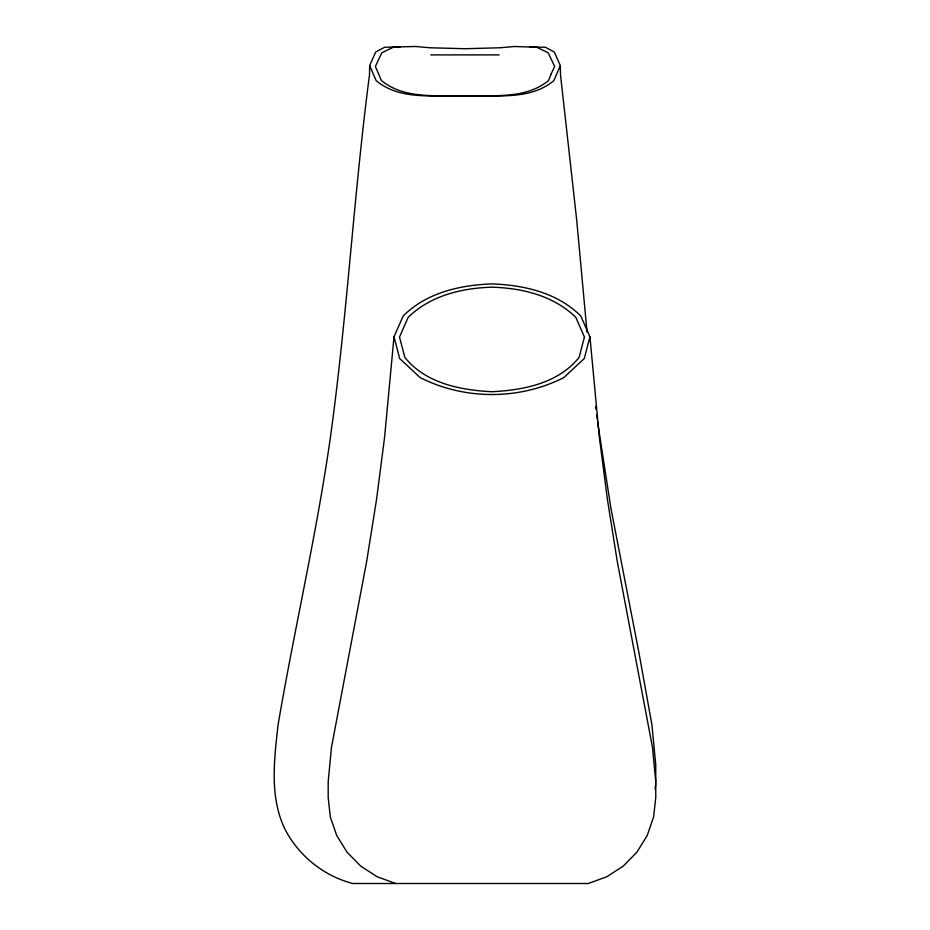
<?xml version="1.0" encoding="UTF-8"?>
<svg xmlns="http://www.w3.org/2000/svg" width="930" height="930" viewBox="0 0 930 930"><rect width="100%" height="100%" fill="white"/><g stroke="black" fill="none" stroke-linecap="round" stroke-linejoin="round"><path stroke-width="1.4" d="M400.365 46.93L384.625 47.244L375.697 52.01L369.663 65.612L369.489 74.923C353.749 195.033 347.157 316.13 330.569 436.124C316.909 533.123 294.438 628.552 278.035 725.075C274.338 759.089 269.456 795.394 284.208 827.642C297.763 855.112 323.094 875.758 352.726 883.5L588.365 883.5L606.744 876.769L623.193 866.156L636.899 852.182L647.199 835.547L653.592 817.04L655.755 797.591L655.755 764.948L651.965 725.075L638.968 652.837L610.929 508.361L597.595 421.953M655.755 781.712L652.5 747.476L617.264 561.406L607.395 499.375L599.373 437.356L589.934 336.8L580.739 315.933C557.291 292.659 524.055 285.08 491.97 283.906C459.897 285.08 426.661 292.659 403.202 315.933L394.006 336.8L384.578 437.356L376.557 499.375L366.676 561.406L331.452 747.476L328.185 781.712L328.185 797.591L330.348 817.04L336.741 835.547L347.041 852.182L360.759 866.156L377.196 876.769L395.575 883.5M655.127 789.105L655.755 783.444M589.934 336.8L584.296 358.503L563.859 377.545C519.347 400.167 464.605 400.167 420.093 377.545L399.656 358.503L394.006 336.8M529.635 46.93L545.375 47.244L554.303 52.01L560.337 65.612L553.838 80.678C529.007 101.196 494.551 94.465 465 96.139C435.449 94.465 400.993 101.196 376.162 80.678L369.663 65.612M430.776 54.893L499.224 54.893M595.584 406.375L595.944 409.212M596.676 414.873L597.234 419.128M587.028 332.091L576.635 219.399L560.511 74.923L560.337 65.612M584.447 337.055L579.041 357.469C558.105 383.416 523.625 390.1 491.97 391.716C460.327 390.1 425.847 383.416 404.899 357.469L399.505 337.055L408.119 317.397C430.358 295.624 461.594 288.114 491.97 287.172C522.346 288.114 553.594 295.624 575.833 317.397L584.447 337.055M551.025 74.214L548.584 80.526C525.252 99.638 492.888 94.965 465 95.906C437.112 94.965 404.748 99.638 381.416 80.526L375.36 66.425L381.835 52.789L393.204 47.244L400.202 46.872L415.698 46.5L430.032 47.779L465 48.72L499.968 47.779L514.302 46.5L536.796 47.244L548.165 52.789L554.64 66.425L551.025 74.214"/></g></svg>
